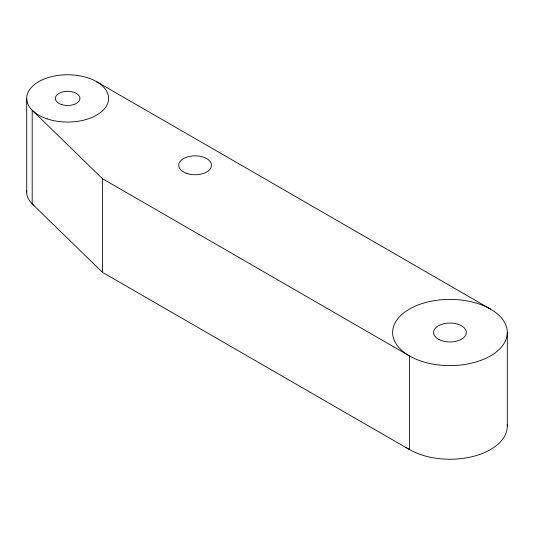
<?xml version="1.0" encoding="UTF-8"?>
<svg xmlns="http://www.w3.org/2000/svg" width="534" height="534" viewBox="0 0 534 534"><rect width="100%" height="100%" fill="white"/><g stroke="black" fill="none" stroke-linecap="round" stroke-linejoin="round"><path stroke-width="0.8" d="M96.621 81.682L490.506 309.086M102.415 178.663L409.411 355.911L409.411 449.548L102.415 272.307L32.187 203.868L32.187 110.224L102.415 178.663L102.415 272.307M507.3 332.502A57.345 33.108 0 0 1 421.286 361.171A57.345 33.108 0 0 1 421.286 303.826A57.345 33.108 0 0 1 507.3 332.502L507.3 426.139M26.7 98.403L26.7 192.04M507.233 424.57A57.345 33.108 0 0 1 470.681 457.011A57.345 33.108 0 0 1 405.807 447.265M33.896 205.43A40.958 23.65 0 0 1 26.787 190.504M47.179 118.882A40.958 23.65 0 0 0 108.616 98.403A40.958 23.65 0 0 0 47.179 77.924A40.958 23.65 0 0 0 47.179 118.882M186.9 173.477A16.38 9.458 0 0 0 211.477 165.286A16.38 9.458 0 0 0 186.9 157.096A16.38 9.458 0 0 0 186.9 173.477M61.517 104.544A12.289 7.096 0 0 0 79.946 98.403A12.289 7.096 0 0 0 61.517 92.262A12.289 7.096 0 0 0 61.517 104.544M438.875 339.464A16.38 9.458 0 0 0 465.948 334.558A16.38 9.458 0 0 0 445.049 323.477A16.38 9.458 0 0 0 438.875 339.464"/></g></svg>
